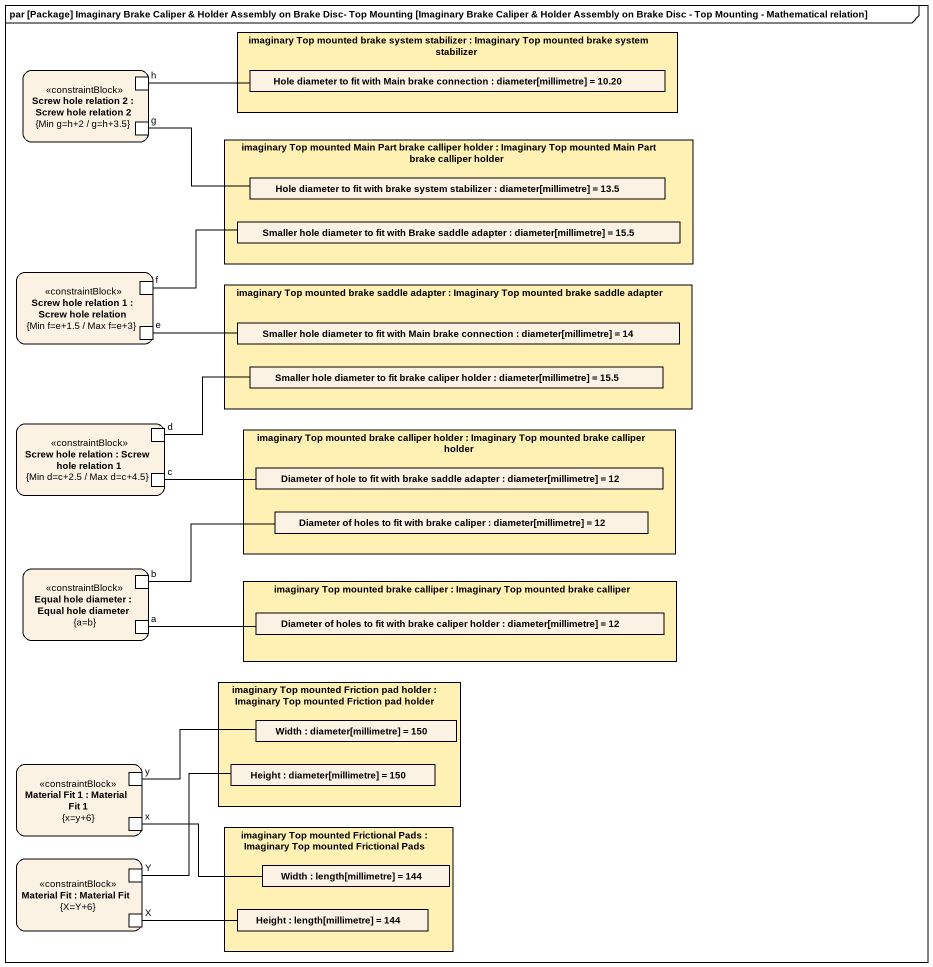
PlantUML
@startuml
mainframe par [Package] Imaginary Brake Caliper & Holder Assembly on Brake Disc- Top Mounting [Imaginary Brake Caliper & Holder Assembly on Brake Disc - Top Mounting - Mathematical relation]
rectangle "imaginary Top mounted brake system stabilizer : Imaginary Top mounted brake system stabilizer" as imaginary_Top_mounted_brake #FFF0B4 {
  rectangle "Hole diameter to fit with Main brake connection : diameter[millimetre] = 10.20" as Hole_diameter_to_fit_with
}
rectangle "Screw hole relation 2 : Screw hole relation 2\n{Min g=h+2 / g=h+3.5}" as Screw_hole_relation_2 <<constraintBlock>> {
  port h
  port g
}
rectangle "imaginary Top mounted Main Part brake calliper holder : Imaginary Top mounted Main Part brake calliper holder" as imaginary_Top_mounted_Main #FFF0B4 {
  rectangle "Hole diameter to fit with brake system stabilizer : diameter[millimetre] = 13.5" as Hole_diameter_to_fit_with_2
  rectangle "Smaller hole diameter to fit with Brake saddle adapter : diameter[millimetre] = 15.5" as Smaller_hole_diameter_to
}
rectangle "Screw hole relation 1 : Screw hole relation\n{Min f=e+1.5 / Max f=e+3}" as Screw_hole_relation_1 <<constraintBlock>> {
  port f
  port e
}
rectangle "imaginary Top mounted brake saddle adapter : Imaginary Top mounted brake saddle adapter" as imaginary_Top_mounted_brake_2 #FFF0B4 {
  rectangle "Smaller hole diameter to fit with Main brake connection : diameter[millimetre] = 14" as Smaller_hole_diameter_to_2
  rectangle "Smaller hole diameter to fit brake caliper holder : diameter[millimetre] = 15.5" as Smaller_hole_diameter_to_3
}
rectangle "Screw hole relation : Screw hole relation 1\n{Min d=c+2.5 / Max d=c+4.5}" as Screw_hole_relation <<constraintBlock>> {
  port d
  port c
}
rectangle "imaginary Top mounted brake calliper holder : Imaginary Top mounted brake calliper holder" as imaginary_Top_mounted_brake_3 #FFF0B4 {
  rectangle "Diameter of hole to fit with brake saddle adapter : diameter[millimetre] = 12" as Diameter_of_hole_to_fit
  rectangle "Diameter of holes to fit with brake caliper : diameter[millimetre] = 12" as Diameter_of_holes_to_fit
}
rectangle "Equal hole diameter : Equal hole diameter\n{a=b}" as Equal_hole_diameter <<constraintBlock>> {
  port b
  port a
}
rectangle "imaginary Top mounted brake calliper : Imaginary Top mounted brake calliper" as imaginary_Top_mounted_brake_4 #FFF0B4 {
  rectangle "Diameter of holes to fit with brake caliper holder : diameter[millimetre] = 12" as Diameter_of_holes_to_fit_2
}
rectangle "imaginary Top mounted Friction pad holder : Imaginary Top mounted Friction pad holder" as imaginary_Top_mounted #FFF0B4 {
  rectangle "Width : diameter[millimetre] = 150" as Width
  rectangle "Height : diameter[millimetre] = 150" as Height
}
rectangle "Material Fit 1 : Material Fit 1\n{x=y+6}" as Material_Fit_1 <<constraintBlock>> {
  port y
  port "x" as x_
}
rectangle "Material Fit : Material Fit\n{X=Y+6}" as Material_Fit <<constraintBlock>> {
  port Y
  port "X" as X_
}
rectangle "imaginary Top mounted Frictional Pads : Imaginary Top mounted Frictional Pads" as imaginary_Top_mounted_2 #FFF0B4 {
  rectangle "Width : length[millimetre] = 144" as Width_2
  rectangle "Height : length[millimetre] = 144" as Height_2
}
h -right- Hole_diameter_to_fit_with
g -right- Hole_diameter_to_fit_with_2
f -right- Smaller_hole_diameter_to
e -right- Smaller_hole_diameter_to_2
d -right- Smaller_hole_diameter_to_3
c -right- Diameter_of_hole_to_fit
b -right- Diameter_of_holes_to_fit
a -right- Diameter_of_holes_to_fit_2
y -right- Width
x_ -right- Width_2
Y -right- Height
X_ -right- Height_2
@enduml
